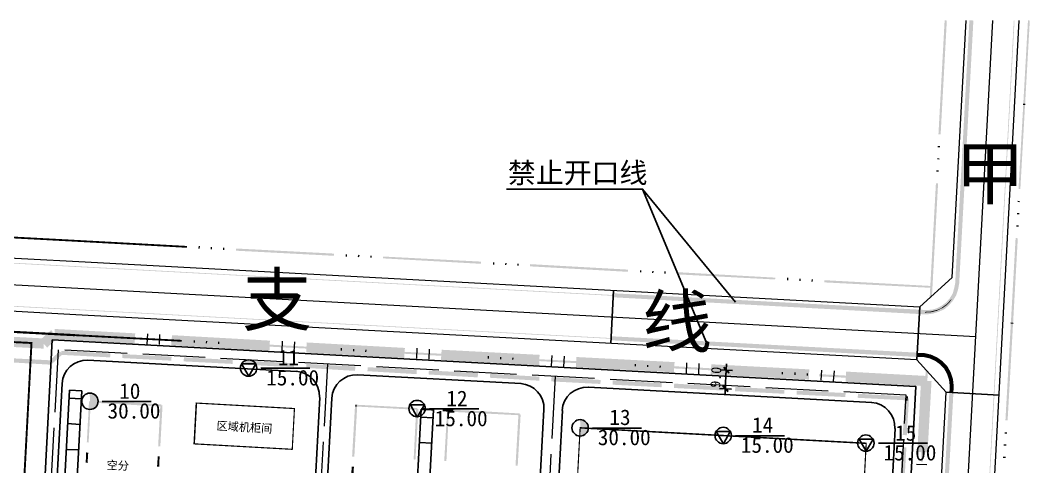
# Model space of a CAD drawing. Header units: millimetres. Extents: x 1542 to 2698, y 1376 to 2197.
# Drawn here: x 2138.8 to 2632.3, y 1978.8 to 2197 of the extents above; entities that cross this region are included whole.
import ezdxf

# ---------------------------------------------------------------- set-up
doc = ezdxf.new("R2010")
doc.units = ezdxf.units.MM
doc.linetypes.add('PDF_IMPORT', pattern=[1, 0.8, -0.2])
for name, color, linetype in [('PDF_0', 7, 'Continuous'), ('PDF_0-道路边线', 3, 'Continuous'), ('PDF_c- 现状道路', 4, 'Continuous'), ('PDF_d-道路中心线', 1, 'Continuous'), ('PDF_d-道路红线', 5, 'Continuous'), ('PDF_DM-尺寸标注', 7, 'Continuous'), ('PDF_HY_BZ_CC', 2, 'Continuous'), ('PDF_ROAD-CENT', 6, 'Continuous'), ('PDF_ZT-二期EPC承包商范围线', 6, 'Continuous'), ('PDF_勘探点', 5, 'Continuous'), ('PDF_文字', 5, 'Continuous'), ('PDF_绿线', 3, 'Continuous')]:
    doc.layers.add(name, color=color, linetype=linetype)
doc.styles.add('PDF SimHei', font='')
doc.styles.add('PDF SimSun', font='')
doc.styles.get('PDF SimHei').set_extended_font_data('SimHei')
doc.styles.get('PDF SimSun').set_extended_font_data('SimSun')

msp = doc.modelspace()

# ---------------------------------------------------------------- hatches: boundary and pattern name
at = {"layer": 'PDF_0', "true_color": 0x949400, "transparency": 33554559}
for points in [[(2428.78, 2063.56), (2428.6, 2061.61), (2581.8, 2053.24), (2584.82, 2053.6), (2587.67, 2054.49), (2590.52, 2055.73), (2592.83, 2057.69), (2594.79, 2060), (2596.39, 2062.67), (2597.28, 2065.52), (2597.81, 2068.37), (2604.75, 2196.83), (2602.79, 2197.01), (2595.86, 2068.55), (2595.32, 2065.88), (2594.61, 2063.39), (2593.19, 2061.07), (2591.41, 2059.12), (2589.27, 2057.51), (2586.96, 2056.27), (2584.47, 2055.56), (2581.8, 2055.38)], [(2577.53, 2032.43), (2577.35, 2034.56), (2427.71, 2042.57), (2427.54, 2040.61)], [(2584.82, 1865.35), (2586.78, 1865.17), (2594.97, 2014.81), (2593.01, 2015.35)]]:
    msp.add_hatch(color=54, dxfattribs=at).paths.add_polyline_path(points)
at = {"layer": 'PDF_0', "transparency": 33554559}
for color, points in [(1, [(2148.55, 2040.79), (2151.93, 2037.05), (2157.27, 2041.86), (2153.88, 2045.59)]), (1, [(2155.66, 2046.13), (2155.31, 2041.14), (2194.63, 2039.01), (2194.99, 2043.99)]), (1, [(2130.4, 2042.57), (2130.22, 2037.59), (2150.15, 2036.52), (2150.33, 2041.5)]), (1, [(2212.96, 2043.1), (2212.6, 2038.12), (2260.64, 2035.45), (2260.82, 2040.43)]), (1, [(2278.79, 2039.54), (2278.61, 2034.56), (2326.47, 2031.89), (2326.83, 2036.87)]), (2, [(2152.82, 2030.47), (2154.24, 2029.05), (2159.4, 2033.67), (2158.16, 2035.27)]), (2, [(2158.87, 2035.45), (2158.69, 2033.49), (2182.71, 2032.25), (2182.89, 2034.21)]), (2, [(2188.76, 2033.85), (2188.76, 2031.89), (2212.6, 2030.65), (2212.78, 2032.6)]), (1, [(2344.8, 2035.98), (2344.44, 2031), (2392.48, 2028.33), (2392.66, 2033.49)]), (2, [(2126.13, 2032.25), (2125.95, 2030.29), (2153.53, 2028.69), (2153.53, 2030.82)]), (2, [(2218.83, 2032.25), (2218.65, 2030.29), (2242.67, 2029.05), (2242.67, 2031)]), (2, [(2248.72, 2030.65), (2248.54, 2028.69), (2272.56, 2027.44), (2272.74, 2029.4)]), (2, [(2278.61, 2029.05), (2278.61, 2027.09), (2302.45, 2025.66), (2302.63, 2027.8)]), (1, [(2410.63, 2032.43), (2410.46, 2027.44), (2458.32, 2024.95), (2458.67, 2029.94)]), (1, [(2476.64, 2028.87), (2476.29, 2023.89), (2524.33, 2021.39), (2524.51, 2026.38)]), (2, [(2308.68, 2027.44), (2308.5, 2025.49), (2332.52, 2024.06), (2332.52, 2026.2)]), (2, [(2338.57, 2025.84), (2338.4, 2023.89), (2362.42, 2022.46), (2362.59, 2024.6)]), (2, [(2368.46, 2024.24), (2368.46, 2022.28), (2392.48, 2020.86), (2392.48, 2022.82)]), (256, [(2483.05, 2027.8), (2482.34, 2027.09), (2485.01, 2024.24), (2485.72, 2024.78)]), (1, [(2542.48, 2025.31), (2542.3, 2020.33), (2581.62, 2018.19), (2581.8, 2023.17)]), (2, [(2398.53, 2022.64), (2398.36, 2020.51), (2422.38, 2019.26), (2422.55, 2021.22)]), (2, [(2428.43, 2021.04), (2428.43, 2018.9), (2452.27, 2017.66), (2452.45, 2019.62)]), (2, [(2458.5, 2019.44), (2458.32, 2017.3), (2482.34, 2016.06), (2482.34, 2018.01)]), (256, [(2484.47, 2015.17), (2485.18, 2015.88), (2482.52, 2018.9), (2481.8, 2018.19)]), (1, [(2584.29, 2020.68), (2579.13, 2020.86), (2577.35, 1985.99), (2582.33, 1985.81)]), (2, [(2488.39, 2017.84), (2488.21, 2015.7), (2512.23, 2014.46), (2512.41, 2016.41)]), (2, [(2518.28, 2016.06), (2518.28, 2014.1), (2542.12, 2012.85), (2542.3, 2014.81)]), (2, [(2548.35, 2014.46), (2548.17, 2012.5), (2572.19, 2011.25), (2572.37, 2013.21)]), (2, [(2573.26, 2012.14), (2571.3, 2012.32), (2570.23, 1994.35), (2572.19, 1994.17)]), (2, [(2572.01, 1988.3), (2569.88, 1988.3), (2568.63, 1964.46), (2570.59, 1964.28)])]:
    msp.add_hatch(color=color, dxfattribs=at).paths.add_polyline_path(points)
at = {"layer": 'PDF_c- 现状道路', "transparency": 33554559}
h = msp.add_hatch(color=256, dxfattribs=at)
h.paths.add_polyline_path([(2596.92, 2068.55), (2603.86, 2196.83), (2603.51, 2196.83), (2596.57, 2068.55)])
h.paths.add_polyline_path([(2580.73, 1383.35), (2581.09, 1383.17), (2624.86, 2196.83), (2624.5, 2196.83)])
for points in [[(1631.85, 2105.55), (1631.67, 2105.2), (2581.09, 2054.13), (2581.09, 2054.49)], [(2579.84, 2033.14), (2579.84, 2033.49), (1630.6, 2084.56), (1630.6, 2084.2)], [(2561.87, 1422.67), (2562.23, 1422.67), (2594.25, 2017.48), (2593.9, 2017.66)]]:
    msp.add_hatch(color=256, dxfattribs=at).paths.add_polyline_path(points)
at = {"layer": 'PDF_HY_BZ_CC', "transparency": 33554559}
for points in [[(2173.28, 2010.72), (2172.39, 2010.72), (2171.32, 1990.79), (2172.21, 1990.61)], [(2207.8, 2008.23), (2207.8, 2009.3), (2172.92, 2011.25), (2172.75, 2010.19)], [(2330.39, 2006.8), (2330.39, 2007.69), (2302.99, 2009.12), (2302.99, 2008.23)], [(2206.2, 1988.83), (2207.26, 1988.83), (2208.33, 2008.76), (2207.26, 2008.76)], [(2303.52, 2008.58), (2302.45, 2008.76), (2301.03, 1983.67), (2302.1, 1983.67)], [(2340.35, 2006.27), (2340.35, 2007.16), (2335.37, 2007.52), (2335.37, 2006.45)], [(2350.32, 2005.56), (2350.49, 2006.63), (2345.33, 2006.98), (2345.33, 2005.92)], [(2382.88, 2003.96), (2382.88, 2004.85), (2355.48, 2006.45), (2355.3, 2005.38)], [(2380.92, 1979.4), (2381.99, 1979.4), (2383.41, 2004.31), (2382.34, 2004.49)], [(2172.03, 1985.63), (2170.97, 1985.81), (2170.79, 1980.83), (2171.68, 1980.65)], [(2205.66, 1978.87), (2206.73, 1978.87), (2206.91, 1983.85), (2206.02, 1983.85)]]:
    msp.add_hatch(color=256, dxfattribs=at).paths.add_polyline_path(points)
at = {"layer": 'PDF_ZT-二期EPC承包商范围线', "transparency": 33554559}
for points in [[(2302.99, 2009.12), (2302.99, 2008.23), (2332.88, 2006.63), (2332.88, 2007.52)], [(2301.03, 1984.03), (2302.1, 1983.85), (2303.52, 2008.58), (2302.45, 2008.76)], [(2333.41, 2006.98), (2332.35, 2007.16), (2331.1, 1982.43), (2331.99, 1982.25)], [(2348.36, 2006.27), (2347.47, 2006.27), (2346.05, 1981.54), (2347.11, 1981.54)], [(2382.88, 2003.96), (2382.88, 2004.85), (2347.83, 2006.8), (2347.83, 2005.74)], [(2380.92, 1979.58), (2381.99, 1979.58), (2383.41, 2004.31), (2382.34, 2004.49)], [(2300.5, 1973.89), (2301.56, 1973.71), (2301.92, 1978.87), (2300.85, 1978.87)]]:
    msp.add_hatch(color=256, dxfattribs=at).paths.add_polyline_path(points)
at = {"layer": 'PDF_勘探点', "transparency": 33554559}
for points in [[(2173.46, 2014.63), (2172.75, 2014.63), (2172.75, 2013.21), (2172.92, 2012.68), (2172.92, 2006.63), (2173.63, 2006.8), (2174.17, 2006.98), (2174.88, 2007.16), (2175.95, 2008.23), (2176.66, 2009.3), (2176.84, 2010.01), (2176.84, 2011.43), (2176.66, 2012.14), (2175.95, 2013.21), (2175.41, 2013.74), (2174.88, 2014.1), (2174.17, 2014.46)], [(2413.12, 2001.82), (2412.41, 2001.82), (2412.41, 2000.93), (2412.59, 2000.4), (2412.59, 1993.82), (2413.3, 1993.82), (2414.01, 1993.99), (2415.08, 1994.71), (2415.62, 1995.24), (2415.97, 1995.77), (2416.33, 1996.48), (2416.51, 1997.2), (2416.51, 1998.44), (2416.33, 1999.15), (2415.97, 1999.87), (2415.62, 2000.4), (2415.08, 2000.93), (2414.55, 2001.29), (2413.84, 2001.64)]]:
    msp.add_hatch(color=256, dxfattribs=at).paths.add_polyline_path(points)
at = {"layer": 'PDF_绿线', "transparency": 33554559}
for points in [[(2587.67, 2141.32), (2588.74, 2141.32), (2591.76, 2196.83), (2590.7, 2197.01)], [(2626.81, 2114.45), (2627.7, 2114.45), (2630.02, 2155.91), (2632.33, 2196.83), (2631.44, 2197.01), (2629.13, 2155.91)], [(2583.4, 2061.78), (2584.47, 2061.61), (2587.49, 2117.3), (2586.43, 2117.3)], [(2620.41, 2001.47), (2621.48, 2001.47), (2624.15, 2048.97), (2626.46, 2090.43), (2625.39, 2090.61), (2623.08, 2049.15)], [(2244.27, 2085.45), (2244.27, 2084.38), (2292.13, 2081.89), (2292.13, 2082.96)], [(2316.15, 2081.53), (2316.15, 2080.64), (2364.02, 2077.98), (2364.02, 2079.04)], [(2388.04, 2077.8), (2388.04, 2076.73), (2435.9, 2074.06), (2435.9, 2075.13)], [(2459.92, 2073.88), (2459.92, 2072.82), (2507.78, 2070.32), (2507.96, 2071.21)], [(2531.8, 2069.97), (2531.8, 2068.9), (2584.11, 2066.23), (2584.29, 2067.12)], [(2241.78, 2039.54), (2241.78, 2038.48), (2289.64, 2035.98), (2289.82, 2036.87)], [(2313.66, 2035.63), (2313.66, 2034.74), (2361.53, 2032.07), (2361.7, 2033.14)], [(2385.55, 2031.71), (2385.55, 2030.82), (2433.41, 2028.16), (2433.59, 2029.22)], [(2457.43, 2027.98), (2457.43, 2026.91), (2505.47, 2024.42), (2505.47, 2025.31)], [(2529.49, 2024.06), (2529.31, 2023), (2581.62, 2020.15), (2581.8, 2021.22)], [(2579.13, 1981.36), (2580.02, 1981.18), (2582.51, 2025.66), (2581.44, 2025.84)]]:
    msp.add_hatch(color=256, dxfattribs=at).paths.add_polyline_path(points)

# ---------------------------------------------------------------- linework, layer by layer
at = {"layer": 'PDF_0', "lineweight": 25}
for points in [[(2488.39, 2059.29), (2443.02, 2114.45), (2376.47, 2114.45)], [(2474.51, 2039.01), (2443.02, 2114.45)], [(2427.54, 2039.01), (2428.78, 2064.99)], [(2577.17, 2031), (2578.6, 2056.98)], [(2484.12, 2029.05), (2483.76, 2023)], [(2486.96, 2025.84), (2480.91, 2026.2)], [(2483.41, 2014.1), (2483.58, 2019.97)], [(2480.56, 2017.12), (2486.43, 2016.77)], [(2591.41, 2015.17), (2617.38, 2013.74)]]:
    msp.add_lwpolyline(points, dxfattribs=at)
at = {"layer": 'PDF_0', "color": 1, "lineweight": 0}
for points in [[(2201.04, 2043.81), (2200.68, 2038.65)], [(2206.91, 2043.46), (2206.73, 2038.48)], [(2266.87, 2040.25), (2266.69, 2035.27)], [(2272.92, 2039.9), (2272.56, 2034.92)], [(2332.7, 2036.7), (2332.52, 2031.71)], [(2338.75, 2036.34), (2338.57, 2031.36)], [(2398.71, 2033.14), (2398.36, 2028.16)], [(2404.76, 2032.78), (2404.41, 2027.8)], [(2464.55, 2029.58), (2464.37, 2024.6)], [(2470.59, 2029.22), (2470.42, 2024.24)], [(2530.56, 2026.02), (2530.2, 2021.04)], [(2536.61, 2025.66), (2536.25, 2020.68)], [(2581.98, 1979.76), (2577, 1979.94)]]:
    msp.add_lwpolyline(points, dxfattribs=at)
at = {"layer": 'PDF_0', "color": 54, "lineweight": 0, "true_color": 0x949400, "const_width": 1.95}
msp.add_lwpolyline([(2593.99, 2015.08), (2594.17, 2018.19), (2593.81, 2021.39), (2592.83, 2024.42), (2591.32, 2027.18), (2589.09, 2029.58), (2586.6, 2031.36), (2583.67, 2032.69), (2580.55, 2033.4), (2577.44, 2033.49)], dxfattribs=at)
at = {"layer": 'PDF_0', "color": 62, "lineweight": 25, "true_color": 0xa5dd00}
for points in [[(2162.78, 2016.23), (2147.3, 1726.21), (2153.17, 1725.86), (2168.83, 2015.88)], [(2334.84, 2006.98), (2319.36, 1716.96), (2325.23, 1716.61), (2340.89, 2006.63)]]:
    msp.add_lwpolyline(points, close=True, dxfattribs=at)
for points in [[(2168.65, 2011.96), (2162.6, 2012.32)], [(2167.94, 1999.51), (2161.89, 1999.87)], [(2340.71, 2002.71), (2334.66, 2003.07)], [(2340, 1990.26), (2333.95, 1990.61)], [(2167.23, 1987.05), (2161.36, 1987.23)]]:
    msp.add_lwpolyline(points, dxfattribs=at)
at = {"layer": 'PDF_0', "color": 140, "lineweight": 0, "true_color": 0x00bfff}
for points in [[(2224.88, 2009.92, 0.562, 0.562, 0), (2272.83, 2007.25, 0.561, 0.561, 0), (2271.76, 1987.32, 0.572, 0.572, 0), (2223.81, 1989.99, 0.739, 0.739, 0)], [(2548.62, 1920.33, 0.562, 0.562, 0), (2408.77, 1927.89, 0.561, 0.561, 0), (2412.5, 1997.82, 0.739, 0.739, 0), (2552.35, 1990.26, 0.571, 0.571, 0)]]:
    msp.add_lwpolyline(points, format="xyseb", close=True, dxfattribs=at)
at = {"layer": 'PDF_0', "color": 2, "lineweight": 0}
msp.add_lwpolyline([(2572.37, 2013.21), (2572.19, 2011.25)], dxfattribs=at)
at = {"layer": 'PDF_0-道路边线', "lineweight": 25}
for points in [[(2571.48, 1924.07), (2576.64, 2018.01), (2154.42, 2040.79), (2149.44, 1946.84)], [(2555.11, 2010.19), (2416.51, 2017.66)], [(2281.28, 1939.73), (2285.19, 2012.68)], [(2403.87, 2006.27), (2399.96, 1933.32)], [(2566.5, 1997.55), (2562.58, 1924.6)]]:
    msp.add_lwpolyline(points, dxfattribs=at)
for points in [[(2273.81, 2025.31), (2171.88, 2030.81, 0.414213), (2159.22, 2019.44), (2155.31, 1946.49)], [(2383.59, 2019.44), (2303.72, 2023.69, 0.414213), (2291.07, 2012.32), (2287.15, 1939.37)], [(2383.43, 2019.42, -0.414213), (2394.8, 2006.8), (2390.88, 1933.85)]]:
    msp.add_lwpolyline(points, format="xyb", dxfattribs=at)
for centre, start, end in [((2273.01, 2013.48), 356.9183, 86.9183), ((2415.7, 2005.65), 86.9183, 176.9183), ((2554.31, 1998.18), 356.9183, 86.9183)]:
    msp.add_arc(centre, 12.01, start, end, dxfattribs=at)
at = {"layer": 'PDF_c- 现状道路', "lineweight": 0}
for points in [[(2581.09, 2054.31, 0.355, 0.355, 0), (2583.93, 2054.49, 0.398, 0.398, 0), (2586.87, 2055.2, 0.251, 0.251, 0), (2589.54, 2056.45, 0.396, 0.396, 0), (2591.85, 2058.14, 0.353, 0.353, 0), (2593.81, 2060.27, 0, 0, 0), (2595.32, 2062.76, 0, 0, 0), (2596.39, 2065.61, 0, 0, 0), (2596.75, 2068.55, 0, 0, 0)], [(2594.08, 2017.57, 0.355, 0.355, 0), (2593.9, 2020.51, 0.345, 0.345, 0), (2593.19, 2023.35, 0.251, 0.251, 0), (2591.94, 2026.02, 0.396, 0.396, 0), (2590.25, 2028.42, 0.353, 0.353, 0), (2588.12, 2030.38, 0, 0, 0), (2585.62, 2031.89, 0, 0, 0), (2582.78, 2032.96, 0, 0, 0), (2579.84, 2033.32, 0, 0, 0)]]:
    msp.add_lwpolyline(points, format="xyseb", dxfattribs=at)
at = {"layer": 'PDF_d-道路中心线', "lineweight": 0}
for points in [[(2424.69, 1400.96), (2555.29, 1396.16), (2571.12, 1395.63), (2614.18, 2196.83)], [(1612.63, 2095.95), (2606, 2042.39)]]:
    msp.add_lwpolyline(points, dxfattribs=at)
at = {"layer": 'PDF_d-道路红线', "lineweight": 5}
for points in [[(1621.88, 2196.83), (1618.15, 2123.7), (1632.38, 2107.87), (2117.41, 2081.71), (2167.41, 2079.04), (2578.6, 2056.98), (2594.43, 2071.21), (2601.19, 2196.83)], [(2425.22, 1415.91), (2425.05, 1415.91), (2425.05, 1411.28), (2423.98, 1385.84), (2554.58, 1381.21), (2583.93, 1391.53), (2627.17, 2196.83)], [(2425.05, 1415.91), (2543.9, 1411.64), (2559.74, 1426.05), (2574.5, 1701.66), (2591.41, 2015.17), (2577.17, 2031), (2165.98, 2053.07), (2116.16, 2055.73), (1630.96, 2081.89), (1615.3, 2067.66), (1599.11, 1754.15), (1580.43, 1386.73), (1579.89, 1375.88)]]:
    msp.add_lwpolyline(points, dxfattribs=at)
at = {"layer": 'PDF_DM-尺寸标注', "lineweight": 25}
for points in [[(2483.94, 2026.02), (2483.41, 2016.95)], [(2483.94, 2026.02), (2483.94, 2026.02)]]:
    msp.add_lwpolyline(points, dxfattribs=at)
at = {"layer": 'PDF_HY_BZ_CC', "color": 4, "lineweight": 0}
msp.add_lwpolyline([(2044.82, 2049.69, 0.918, 0.918, 0), (2125.51, 2045.33, 0.992, 0.992, 0), (2130.31, 2039.99, 0.942, 0.942, 0), (2144.28, 2039.28, 0.946, 0.946, 0), (2139.21, 1944.35, 0.947, 0.947, 0), (2039.3, 1949.78, 0.888, 0.888, 0), (2044.73, 2049.69, 0, 0, 0)], format="xyseb", dxfattribs=at)
at = {"layer": 'PDF_HY_BZ_CC', "lineweight": 0}
msp.add_lwpolyline([(2302.99, 2008.23), (2302.99, 2009.12)], dxfattribs=at)
at = {"layer": 'PDF_ROAD-CENT', "linetype": 'PDF_IMPORT', "lineweight": 0, "ltscale": 38.136194}
for points in [[(1602.49, 1797.38), (2033.78, 1774.08), (2166.7, 1716.07), (2554.75, 1695.25), (2571.84, 2013.74), (2157.27, 2035.98), (2140.54, 1727.46)], [(2288.93, 2029.05), (2271.85, 1710.38)], [(2400.31, 2023), (2383.05, 1704.51)]]:
    msp.add_lwpolyline(points, dxfattribs=at)
at = {"layer": 'PDF_勘探点', "lineweight": 25}
for points in [[(2250.5, 2023), (2253.88, 2029.05), (2246.94, 2029.05)], [(2332.88, 2003.07), (2336.44, 2009.12), (2329.5, 2009.12)], [(2482.52, 1990.08), (2485.9, 1995.95), (2478.96, 1995.95)], [(2552.26, 1986.34), (2555.82, 1992.21), (2548.88, 1992.21)]]:
    msp.add_lwpolyline(points, close=True, dxfattribs=at)
for points in [[(2256.37, 2026.91), (2280.39, 2026.91)], [(2178.79, 2010.72), (2202.81, 2010.72)], [(2338.93, 2007.16), (2362.95, 2007.16)], [(2418.46, 1997.73), (2442.48, 1997.73)], [(2488.39, 1993.99), (2512.41, 1993.99)], [(2558.31, 1990.26), (2582.33, 1990.26)]]:
    msp.add_lwpolyline(points, dxfattribs=at)
for centre in [(2250.41, 2027), (2172.83, 2010.81), (2332.79, 2007.25), (2412.5, 1997.82), (2482.43, 1994.08), (2552.17, 1990.35)]:
    msp.add_circle(centre, 4, dxfattribs=at)
at = {"layer": 'PDF_绿线', "lineweight": 0}
for points in [[(2629.13, 2155.91), (2630.02, 2155.91)], [(2587.31, 2135.27), (2588.38, 2135.27)], [(2587.14, 2129.4), (2588.03, 2129.22)], [(2586.78, 2123.35), (2587.67, 2123.35)], [(2626.46, 2108.58), (2627.35, 2108.4)], [(2626.1, 2102.53), (2627.17, 2102.53)], [(2625.75, 2096.48), (2626.81, 2096.48)], [(2226.3, 2086.52), (2226.12, 2085.45)], [(2232.17, 2086.16), (2232.17, 2085.09)], [(2238.22, 2085.8), (2238.22, 2084.74)], [(2298.18, 2082.6), (2298.18, 2081.53)], [(2304.23, 2082.25), (2304.06, 2081.18)], [(2310.1, 2081.89), (2310.1, 2081)], [(2370.07, 2078.69), (2370.07, 2077.62)], [(2376.12, 2078.33), (2375.94, 2077.44)], [(2381.99, 2077.98), (2381.99, 2077.09)], [(2441.95, 2074.77), (2441.95, 2073.88)], [(2448, 2074.42), (2447.82, 2073.53)], [(2453.87, 2074.24), (2453.87, 2073.17)], [(2513.83, 2071.04), (2513.83, 2069.97)], [(2519.88, 2070.68), (2519.88, 2069.61)], [(2525.93, 2070.32), (2525.75, 2069.26)], [(2623.08, 2049.15), (2624.15, 2048.97)], [(2223.81, 2040.43), (2223.81, 2039.54)], [(2229.86, 2040.25), (2229.68, 2039.19)], [(2235.73, 2039.9), (2235.73, 2038.83)], [(2295.69, 2036.7), (2295.69, 2035.63)], [(2301.74, 2036.34), (2301.74, 2035.27)], [(2307.79, 2035.98), (2307.61, 2034.92)], [(2367.58, 2032.78), (2367.58, 2031.71)], [(2373.62, 2032.43), (2373.62, 2031.36)], [(2379.67, 2032.07), (2379.5, 2031.18)], [(2439.46, 2028.87), (2439.46, 2027.98)], [(2445.51, 2028.51), (2445.51, 2027.62)], [(2451.56, 2028.16), (2451.38, 2027.27)], [(2511.34, 2024.95), (2511.34, 2024.06)], [(2517.39, 2024.78), (2517.39, 2023.71)], [(2523.44, 2024.42), (2523.44, 2023.35)], [(2620.05, 1995.42), (2621.12, 1995.42)], [(2619.7, 1989.55), (2620.77, 1989.55)], [(2619.34, 1983.5), (2620.41, 1983.5)]]:
    msp.add_lwpolyline(points, dxfattribs=at)
at = {"layer": 'PDF_绿线', "lineweight": 0, "const_width": 0.888}
msp.add_lwpolyline([(2062.07, 2094.79), (2117.94, 2091.76), (2167.94, 2089.1), (2220.25, 2086.25)], dxfattribs=at)
at = {"layer": 'PDF_绿线', "lineweight": 0}
msp.add_lwpolyline([(2059.76, 2048.8, 1.08, 1.08, 0), (2115.54, 2045.77, 1.07, 1.07, 0), (2165.45, 2043.1, 0.888, 0.888, 0), (2217.76, 2040.34, 0, 0, 0)], format="xyseb", dxfattribs=at)

# ---------------------------------------------------------------- texts
at = {"layer": 'PDF_文字', "color": 7, "attachment_point": 7}
for s, insert, char_height, style in [('甲', (2595.86, 2107.11), 25, 'PDF SimSun'), ('禁止开口线', (2377.18, 2116.3), 10.001, 'PDF SimHei'), ('支', (2247.3, 2045.13), 25, 'PDF SimSun'), ('线', (2442.84, 2034.7), 25, 'PDF SimSun')]:
    msp.add_mtext(s, dxfattribs=dict(at, insert=insert, char_height=char_height, style=style))
at = {"layer": 'PDF_文字', "char_height": 7.6, "attachment_point": 7, "style": 'PDF SimSun'}
for s, insert in [('11', (2264.73, 2028.33)), ('15.00', (2259.04, 2018.41)), ('10', (2187.16, 2011.87)), ('12', (2347.11, 2008.4)), ('30.00', (2181.46, 2002.22)), ('15.00', (2341.42, 1998.48)), ('13', (2426.82, 1999.06)), ('14', (2496.57, 1995.41)), ('30.00', (2421.13, 1989.23)), ('15', (2566.5, 1991.41)), ('15.00', (2491.06, 1985.5)), ('15.00', (2560.8, 1981.76))]:
    msp.add_mtext(s, dxfattribs=dict(at, insert=insert))
at = {"layer": 'PDF_文字', "color": 7, "attachment_point": 7}
for s, insert, char_height, rotation, style in [('9.0', (2481.06, 2017.3), 5, 86.4241, 'PDF SimSun'), ('区域机柜间', (2234.63, 1996.44), 4, 356.8029, 'PDF SimHei'), ('空分', (2180.9, 1977.22), 4, 357.3577, 'PDF SimHei')]:
    msp.add_mtext(s, dxfattribs=dict(at, insert=insert, char_height=char_height, rotation=rotation, style=style))

doc.saveas('drawing.dxf')
